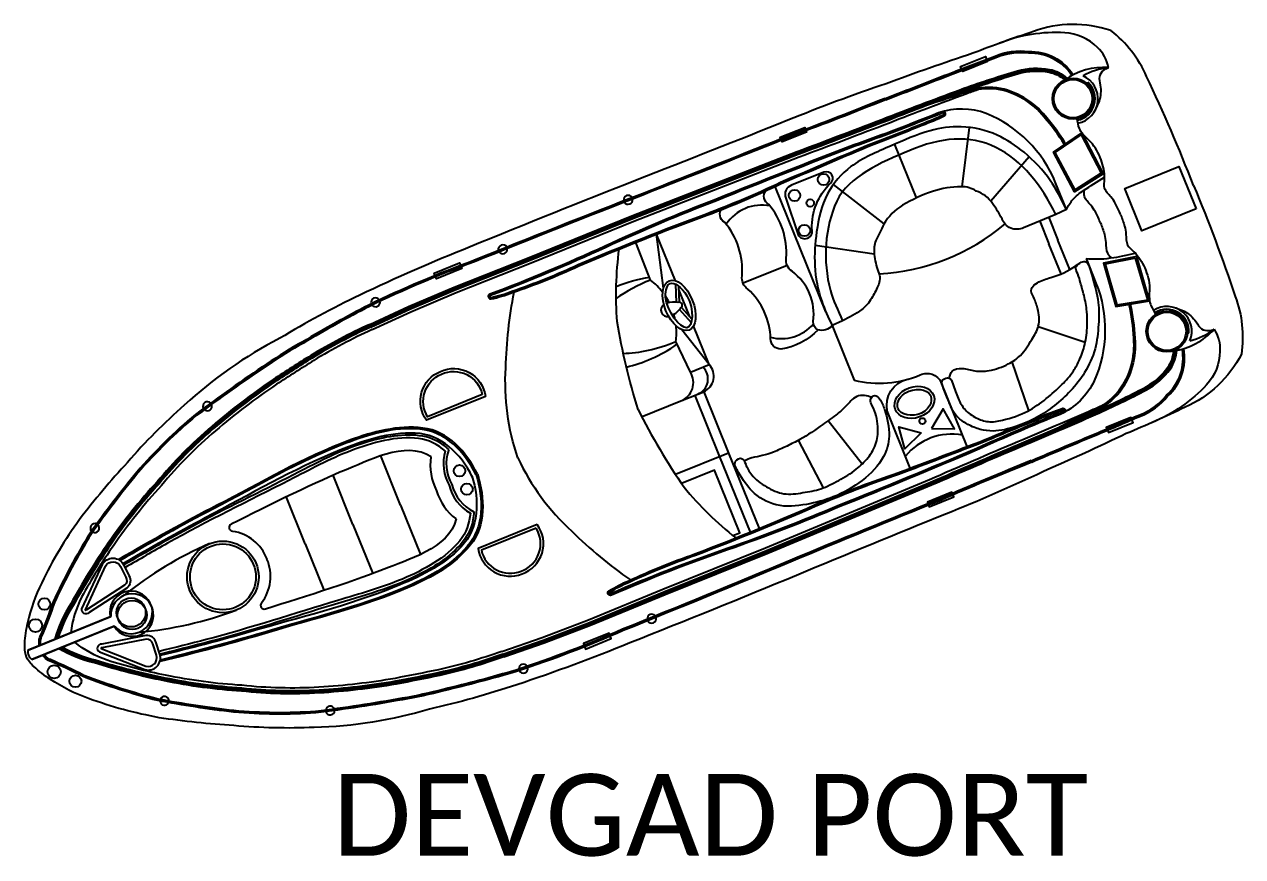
# Model space of a CAD drawing. Header units: metres. Extents: x 325786 to 333768, y 1808927 to 1815015.
# Drawn here: x 326329.3 to 326478.4, y 1812634.2 to 1812736 of the extents above; entities that cross this region are included whole.
import ezdxf

# ---------------------------------------------------------------- set-up
doc = ezdxf.new("R2010")
doc.units = ezdxf.units.M
doc.layers.add('PORT TEXT', color=7, linetype='Continuous')
doc.styles.get("Standard").update_dxf_attribs({"font": 'calibri.ttf'})

msp = doc.modelspace()

# ---------------------------------------------------------------- linework, layer by layer
at = {"color": 32, "true_color": 0xcd6928}
for p, q in [((326459.28, 1812728.83), (326459.39, 1812728.96)), ((326444.02, 1812716.18), (326444.92, 1812723.43)), ((326438.46, 1812714.82), (326435.77, 1812721.36)), ((326447.52, 1812714.44), (326452.22, 1812719.86)), ((326427.35, 1812700.85), (326421.15, 1812716.22)), ((326434.48, 1812711.64), (326428.27, 1812716.46)), ((326454.63, 1812712.41), (326455.75, 1812709.64)), ((326453.52, 1812711.95), (326454.64, 1812709.19)), ((326408.93, 1812704.67), (326406.64, 1812710.36)), ((326407.47, 1812703.75), (326406.64, 1812710.36)), ((326457.21, 1812706.03), (326455.75, 1812709.64)), ((326433.27, 1812707.91), (326426.04, 1812708.98)), ((326456.13, 1812705.5), (326454.64, 1812709.19)), ((326422.62, 1812706.53), (326417.21, 1812704.35)), ((326409.07, 1812702), (326408.99, 1812704.24)), ((326409.42, 1812702.01), (326409.35, 1812704.01)), ((326410.72, 1812700.23), (326409.37, 1812703.59)), ((326409.4, 1812701.17), (326410.86, 1812699.54)), ((326409.67, 1812701.41), (326410.95, 1812699.97)), ((326413.07, 1812694.41), (326411.16, 1812699.15)), ((326459.09, 1812697.11), (326453.33, 1812699.02)), ((326413.07, 1812694.41), (326409.73, 1812698.67)), ((326471.6, 1812698.28), (326471.78, 1812698.26)), ((326410.78, 1812693.48), (326413.07, 1812694.41)), ((326452.19, 1812688.79), (326450.17, 1812694.76)), ((326431.8, 1812682.23), (326427.62, 1812687.53)), ((326427.06, 1812679.33), (326424, 1812685.14)), ((326375.31, 1812677.2), (326372.88, 1812683.23)), ((326414.34, 1812683.12), (326418.07, 1812673.89)), ((326415.45, 1812683.57), (326419.17, 1812674.34)), ((326369.47, 1812674.84), (326367.04, 1812680.86)), ((326363.63, 1812672.48), (326361.3, 1812678.25)), ((326375.31, 1812677.2), (326377.75, 1812671.16)), ((326369.47, 1812674.84), (326371.9, 1812668.82)), ((326363.63, 1812672.48), (326365.95, 1812666.72))]:
    msp.add_line(p, q, dxfattribs=at)
for points in [[(326472.35, 1812716.34, 0.01736), (326466.6, 1812729.67, 0.12634), (326462.22, 1812735.28, 0.172899), (326452.76, 1812735.17, 0.013884), (326445.35, 1812732.5, 0.008973), (326434.73, 1812728.78, 0.01509), (326422.68, 1812724.3, -0.002245), (326404.24, 1812717.01, 0.003342), (326383.81, 1812708.81, 0.016984), (326370.31, 1812702.9, 0.024546), (326360.52, 1812697.62, 0.067942), (326348.83, 1812689.44, 0.033948), (326341.88, 1812682.44, 0.022001), (326335.99, 1812675.43, 0.042872), (326331.38, 1812667.71, 0.059514), (326329.65, 1812662.8, 0.046364), (326329.27, 1812660.26, 0.104882), (326329.46, 1812658.7, 0.104882)], [(326461.94, 1812730.76, 0.164393), (326460.58, 1812733.2, 0.188684), (326456.58, 1812735.02, 0.10758), (326448.6, 1812733.74)], [(326434.61, 1812726.99, 0.002942), (326442.83, 1812730.17, -0.002013), (326448.08, 1812732.16, -0.130442), (326452.16, 1812732.73, -0.261246), (326457.62, 1812729.88, -0.209197)], [(326434.67, 1812726.82, 0.002941), (326442.89, 1812730, -0.002014), (326448.15, 1812731.99, -0.130992), (326452.15, 1812732.55, -0.261832), (326457.47, 1812729.79, -0.261832)], [(326371.52, 1812699.32), (326376.27, 1812701.51), (326381.85, 1812703.89), (326391.02, 1812707.53), (326403.59, 1812712.6), (326423.83, 1812720.49, 0.002601), (326434.87, 1812724.67, -0.004411), (326444.25, 1812728.22, -0.013009), (326450.82, 1812730.37, -0.113396), (326454.73, 1812730.53, -0.146005), (326456.85, 1812729.44, -1.595219)], [(326371.59, 1812699.16), (326376.35, 1812701.35), (326381.91, 1812703.73), (326391.08, 1812707.36), (326403.65, 1812712.43), (326423.89, 1812720.33, 0.002601), (326434.93, 1812724.5, -0.004411), (326444.31, 1812728.06, -0.013003), (326450.87, 1812730.2, -0.113337), (326454.7, 1812730.36, -0.144821), (326456.69, 1812729.34, -0.138987)], [(326371.66, 1812699), (326376.42, 1812701.19), (326381.98, 1812703.57), (326391.15, 1812707.2), (326403.72, 1812712.27), (326423.96, 1812720.16, 0.002601), (326435, 1812724.34, -0.00441), (326444.37, 1812727.89, -0.012997), (326450.92, 1812730.03, -0.113276), (326454.66, 1812730.19, -0.142458), (326456.55, 1812729.24, -0.142458)], [(326371.81, 1812698.68), (326376.56, 1812700.86), (326382.12, 1812703.24), (326391.28, 1812706.87), (326403.85, 1812711.94), (326424.08, 1812719.83, 0.002601), (326435.13, 1812724.01, -0.00441), (326444.5, 1812727.56, -0.002867), (326445.93, 1812728.06, -0.002867)], [(326456.55, 1812721.33, 0.043334), (326454.07, 1812724.69, 0.18333), (326448.27, 1812728.12, 0.123985), (326443.36, 1812727.34, -0.015377), (326440.02, 1812726.26)], [(326456.69, 1812721.43, 0.043195), (326454.21, 1812724.81, 0.183415), (326448.29, 1812728.29, 0.094511), (326444.43, 1812727.91)], [(326434.61, 1812726.99, -0.006425), (326423.3, 1812722.6, -0.002217), (326404.89, 1812715.32, 0.003368), (326384.28, 1812707.14, 0.024633), (326371.41, 1812701.69, 0.015037), (326363.33, 1812697.2, 0.025439), (326358.95, 1812694.49, 0.013843), (326350.19, 1812688.3, 0.040266), (326343.02, 1812681.25, 0.016729), (326337.31, 1812673.79, 0.029739), (326332.77, 1812665.36, -0.01525), (326331.17, 1812661.15, 0.132389), (326331.02, 1812660.34, 0.028442), (326331.05, 1812660.01, 0.028442)], [(326434.67, 1812726.82, -0.006424), (326423.36, 1812722.44, -0.002217), (326404.96, 1812715.16, 0.003368), (326384.34, 1812706.98, 0.024633), (326371.49, 1812701.53, 0.015038), (326363.42, 1812697.04, 0.025461), (326359.05, 1812694.34, 0.013839), (326350.3, 1812688.16, 0.040238), (326343.15, 1812681.14, 0.016715), (326337.46, 1812673.69, 0.029693), (326332.94, 1812665.29, -0.015234), (326331.33, 1812661.08, 0.134036), (326331.2, 1812660.35, 0.024879), (326331.22, 1812660.08, 0.024879)], [(326456.78, 1812713.4), (326455.46, 1812716.66, 0.202722), (326446.97, 1812725.13, 0.178768), (326441.14, 1812725.2, -0.010028), (326430.83, 1812721.29, 0.005356), (326413.9, 1812714.62, 0.016605), (326400.33, 1812708.9, -0.018921), (326386.24, 1812703.02, 0.925873), (326386.38, 1812702.44, 0.041202), (326388.99, 1812703.21, 0.024461), (326397.12, 1812706.48, -0.012888), (326412.8, 1812712.69, 0.019359), (326421.88, 1812716.56, -0.002375), (326432.39, 1812721.05, 0.006386), (326439.15, 1812723.71, 0.013656), (326441.84, 1812724.84, 0.862706), (326441.69, 1812725.37, -0.648089)], [(326441.72, 1812725.2, 0.016488), (326441.21, 1812725.03, -0.010023), (326430.89, 1812721.12, 0.005356), (326413.96, 1812714.46, 0.016607), (326400.41, 1812708.74, -0.018921), (326386.3, 1812702.85, -0.01143), (326386.3, 1812702.85, 0.913283), (326386.35, 1812702.61, 0.041174), (326388.93, 1812703.38, 0.024478), (326397.05, 1812706.64, -0.012889), (326412.74, 1812712.86, 0.019362), (326421.81, 1812716.72, -0.002377), (326432.32, 1812721.21, 0.006391), (326439.09, 1812723.88, 0.013664), (326441.77, 1812725, -0.000701), (326441.77, 1812725, 0.819976), (326441.72, 1812725.2, 0.819976)], [(326472.35, 1812716.34, -0.01736), (326477.46, 1812702.75, -0.12634), (326478.2, 1812695.67, -0.172899), (326471.31, 1812689.19, -0.013884), (326464.12, 1812685.96, -0.008973), (326453.89, 1812681.27, -0.01509), (326442.1, 1812676.14, 0.002245), (326423.76, 1812668.6, -0.003342), (326403.37, 1812660.33, -0.016984), (326389.54, 1812655.22, -0.024546), (326378.83, 1812652.23, -0.067942), (326364.74, 1812650, -0.033948), (326354.88, 1812650.22, -0.022001), (326345.77, 1812651.19, -0.042872), (326337.09, 1812653.54, -0.059514), (326332.44, 1812655.88, -0.046364), (326330.41, 1812657.45, -0.104882), (326329.46, 1812658.7, -0.104882)], [(326428.11, 1812699.17, -0.291269), (326426.38, 1812698.66, -0.299867), (326425.81, 1812699.67, 0.273478), (326423.21, 1812705.82, -0.28657), (326422.49, 1812707.44, 0.198759), (326420.35, 1812714.01, -0.45148), (326420.01, 1812715.7, -1.463971)], [(326456.78, 1812713.4), (326455.51, 1812712.77), (326451.55, 1812711.15, -0.448043), (326448.91, 1812712.24, 0.025561), (326447.76, 1812714.12, 0.15676), (326445.75, 1812715.65, 0.144288), (326443.93, 1812716.18, 0.079427), (326440.39, 1812715.59, 0.054179), (326436.73, 1812713.9, 0.127294), (326434.44, 1812711.58, -0.025195), (326433.45, 1812709.61, 0.112656), (326433.28, 1812707.89, 0.061652), (326433.77, 1812705.79, -0.222278), (326433.72, 1812704.02, -0.049109), (326432.93, 1812702.51, -0.09997), (326431.74, 1812701.13, -0.045992), (326429.4, 1812699.78), (326428.11, 1812699.17)], [(326426.41, 1812698.65, -0.164009), (326421.84, 1812696.29, -0.407559), (326420.58, 1812697.56, 0.20466), (326417.8, 1812703.64, -0.28657), (326417.09, 1812705.26, 0.198759), (326414.95, 1812711.83, -0.45148), (326414.61, 1812713.52, -1.463971)], [(326404.36, 1812688.91, -0.033687), (326401.81, 1812699.67, -0.051879), (326402.06, 1812708.54, -1.92312)], [(326459.21, 1812707.37), (326460.41, 1812704.39, -0.202722), (326460.18, 1812692.4, -0.178768), (326456.02, 1812688.31, 0.010028), (326445.88, 1812683.97, -0.005356), (326429.07, 1812677.02, -0.016605), (326415.33, 1812671.73, 0.018921), (326401.1, 1812666.18, -0.925873), (326400.8, 1812666.7, -0.041202), (326403.22, 1812667.95, -0.024461), (326411.33, 1812671.24, 0.012888), (326426.94, 1812677.65, -0.019359), (326436.16, 1812681.16, 0.002375), (326446.84, 1812685.22, -0.006386), (326453.56, 1812688, -0.013656), (326456.27, 1812689.05, -0.862706), (326456.54, 1812688.56, 0.648089)], [(326389.65, 1812682.98, -0.096403), (326388.17, 1812694.01, -0.040538), (326389.2, 1812703.29, -1.92312)], [(326464.43, 1812701.78, -0.043334), (326464.98, 1812697.64, -0.18333), (326463.18, 1812691.15, -0.123985), (326459.11, 1812688.31, 0.015377), (326455.95, 1812686.76)], [(326464.6, 1812701.81, -0.043195), (326465.16, 1812697.65, -0.183415), (326463.32, 1812691.04, -0.094511), (326460.28, 1812688.64)], [(326371.52, 1812699.32, 0.031596), (326364.3, 1812695.51, 0.004928), (326359.72, 1812692.58, 0.02844), (326352.19, 1812686.84, 0.042875), (326345.5, 1812680.06, 0.035347), (326339.57, 1812672.63, 0.024093), (326334.94, 1812665.11, 0.079837), (326333, 1812660.8)], [(326371.59, 1812699.16, 0.031592), (326364.39, 1812695.36, 0.004926), (326359.82, 1812692.43, 0.028436), (326352.31, 1812686.7, 0.042895), (326345.63, 1812679.95, 0.035363), (326339.72, 1812672.53, 0.024111), (326335.09, 1812665.02, 0.077658), (326333.2, 1812660.88, 0.077658)], [(326371.66, 1812699, 0.031588), (326364.48, 1812695.21, 0.004924), (326359.91, 1812692.28, 0.028433), (326352.42, 1812686.57, 0.042917), (326345.76, 1812679.83, 0.035379), (326339.87, 1812672.43, 0.02413), (326335.24, 1812664.92, 0.075408), (326333.41, 1812660.96, 0.075408)], [(326428.11, 1812699.17), (326430.81, 1812692.5, 0.158322), (326438.91, 1812693.14, -0.417676), (326441.44, 1812692.24), (326444.61, 1812684.37)], [(326371.81, 1812698.68, 0.031581), (326364.67, 1812694.91, 0.00492), (326360.11, 1812691.99, 0.028426), (326352.65, 1812686.3, 0.042959), (326346.03, 1812679.6, 0.035411), (326340.16, 1812672.23, 0.028829), (326336.27, 1812665.93, 0.092336), (326334.95, 1812661.59, 0.080328)], [(326474.86, 1812698.73, -0.164393), (326475.57, 1812696.04, -0.188684), (326473.95, 1812691.94, -0.10758), (326467.32, 1812687.33)], [(326387.81, 1812658.96), (326392.75, 1812660.69), (326398.41, 1812662.83), (326407.53, 1812666.58), (326420.1, 1812671.65), (326440.15, 1812680.01, -0.002601), (326451, 1812684.66, 0.00441), (326460.22, 1812688.61, 0.012997), (326466.42, 1812691.61, 0.113276), (326469.22, 1812694.1, 0.142458), (326469.92, 1812696.09, 0.142458)], [(326387.87, 1812658.8), (326392.82, 1812660.52), (326398.48, 1812662.67), (326407.6, 1812666.42), (326420.17, 1812671.49), (326440.22, 1812679.85, -0.002601), (326451.07, 1812684.5, 0.004411), (326460.29, 1812688.45, 0.013003), (326466.5, 1812691.45, 0.113337), (326469.36, 1812693.99, 0.144821), (326470.1, 1812696.11, 0.138987)], [(326387.93, 1812658.63), (326392.88, 1812660.35), (326398.54, 1812662.51), (326407.67, 1812666.25), (326420.23, 1812671.32), (326440.29, 1812679.68, -0.002601), (326451.14, 1812684.34, 0.004411), (326460.36, 1812688.29, 0.013009), (326466.58, 1812691.3, 0.113396), (326469.51, 1812693.89, 0.146005), (326470.28, 1812696.15, 1.595219)], [(326404.86, 1812688.04), (326409.61, 1812689.95, 0.462925), (326410.78, 1812693.48), (326409, 1812697.23)], [(326452.49, 1812682.64, -0.002941), (326460.62, 1812686.06, 0.002014), (326465.78, 1812688.27, 0.130992), (326469.05, 1812690.65, 0.261832), (326470.96, 1812696.33, 0.261832)], [(326452.56, 1812682.48, -0.002942), (326460.69, 1812685.9, 0.002013), (326465.85, 1812688.11, 0.130442), (326469.18, 1812690.53, 0.261246), (326471.14, 1812696.36, 0.209197)], [(326411.67, 1812690.78), (326412.41, 1812691.08, 0.516839), (326413.07, 1812694.41, 0.282905)], [(326385.7, 1812690.51), (326378.47, 1812687.59, -0.483063), (326380.17, 1812693.57, -0.50024), (326385.7, 1812690.51, -0.418424)], [(326409.61, 1812689.95), (326411.67, 1812690.78, 0.545737), (326412.3, 1812694.1, 0.282905)], [(326437.68, 1812681.73), (326434.86, 1812688.73, -0.406088), (326437.34, 1812692.61)], [(326387.7, 1812659.3), (326392.63, 1812661.02), (326398.28, 1812663.16), (326407.4, 1812666.91), (326419.96, 1812671.98), (326440.02, 1812680.34, -0.002601), (326450.86, 1812684.99, 0.00441), (326460.07, 1812688.93, 0.002867), (326461.45, 1812689.57, 0.002867)], [(326456.44, 1812688.71, -0.016488), (326455.95, 1812688.47, 0.010023), (326445.81, 1812684.13, -0.005356), (326429, 1812677.18, -0.016607), (326415.27, 1812671.89, 0.018921), (326401.03, 1812666.35, 0.01143), (326401.02, 1812666.34, -0.913283), (326400.9, 1812666.55, -0.041174), (326403.29, 1812667.79, -0.024478), (326411.39, 1812671.08, 0.012889), (326427.01, 1812677.48, -0.019362), (326436.22, 1812680.99, 0.002377), (326446.91, 1812685.06, -0.006391), (326453.63, 1812687.83, -0.013664), (326456.33, 1812688.88, 0.000701), (326456.33, 1812688.88, -0.819976), (326456.44, 1812688.71, -0.819976)], [(326404.36, 1812688.91, 0.033687), (326409.99, 1812679.4, 0.051879), (326416.32, 1812673.19, 1.92312)], [(326452.56, 1812682.48, 0.006425), (326441.37, 1812677.79, 0.002217), (326423.07, 1812670.27, -0.003368), (326402.55, 1812661.85, -0.024633), (326389.5, 1812656.85, -0.015037), (326380.56, 1812654.48, -0.025439), (326375.53, 1812653.39, -0.013843), (326364.92, 1812651.77, -0.040266), (326354.87, 1812651.87, -0.016729), (326345.58, 1812653.28, -0.029739), (326336.46, 1812656.21, 0.01525), (326332.39, 1812658.12, -0.132389), (326331.72, 1812658.6, -0.028442), (326331.51, 1812658.86, -0.028442)], [(326452.49, 1812682.65, 0.006424), (326441.3, 1812677.96, 0.002217), (326423, 1812670.43, -0.003368), (326402.48, 1812662.01, -0.024633), (326389.44, 1812657.02, -0.015038), (326380.52, 1812654.65, -0.025461), (326375.5, 1812653.57, -0.013839), (326364.9, 1812651.95, -0.040238), (326354.89, 1812652.05, -0.016715), (326345.62, 1812653.46, -0.029693), (326336.54, 1812656.37, 0.015234), (326332.45, 1812658.29, -0.134036), (326331.86, 1812658.72, -0.024879), (326331.68, 1812658.93, -0.024879)], [(326389.65, 1812682.98, 0.096403), (326396.24, 1812674.01, 0.040538), (326403.42, 1812668.05, 1.92312)], [(326392.03, 1812674.82), (326384.79, 1812671.9, 0.483063), (326390.17, 1812668.78, 0.50024), (326392.03, 1812674.82, 0.418424)], [(326341.43, 1812669.87), (326342.06, 1812668.59, -0.382221), (326341.79, 1812667.05), (326337.17, 1812664.05, -0.786544), (326336.31, 1812664.53), (326338.81, 1812669.94, -0.616464), (326341.43, 1812669.87, -3.844907)], [(326387.69, 1812659.3, -0.031581), (326379.94, 1812657.06, -0.00492), (326374.63, 1812656, -0.028426), (326365.31, 1812654.92, -0.042959), (326355.89, 1812655.15, -0.035411), (326346.55, 1812656.38, -0.028829), (326339.38, 1812658.22, -0.092336), (326335.42, 1812660.44, -0.080328)], [(326345.83, 1812658.97), (326345.39, 1812660.33, 0.382221), (326344.14, 1812661.24), (326338.72, 1812660.2, 0.786544), (326338.44, 1812659.25), (326343.99, 1812657.09, 0.616464), (326345.83, 1812658.97, 3.844907)], [(326387.93, 1812658.63, -0.031596), (326380.09, 1812656.36, -0.004928), (326374.76, 1812655.3, -0.02844), (326365.35, 1812654.21, -0.042875), (326355.83, 1812654.44, -0.035347), (326346.41, 1812655.69, -0.024093), (326337.85, 1812657.89, -0.079837), (326333.46, 1812659.65)], [(326387.87, 1812658.8, -0.031592), (326380.05, 1812656.54, -0.004926), (326374.72, 1812655.47, -0.028436), (326365.34, 1812654.39, -0.042895), (326355.85, 1812654.62, -0.035363), (326346.44, 1812655.86, -0.024111), (326337.9, 1812658.06, -0.077658), (326333.67, 1812659.73, -0.077658)], [(326387.81, 1812658.96, -0.031588), (326380.01, 1812656.71, -0.004924), (326374.69, 1812655.65, -0.028433), (326365.33, 1812654.56, -0.042917), (326355.86, 1812654.8, -0.035379), (326346.48, 1812656.04, -0.02413), (326337.94, 1812658.23, -0.075408), (326333.88, 1812659.81, -0.075408)]]:
    msp.add_lwpolyline(points, format="xyb", dxfattribs=at)
for points in [[(326443.96, 1812730.6), (326443.84, 1812730.9), (326446.87, 1812732.12), (326447.02, 1812731.76)], [(326447.08, 1812731.59), (326447.13, 1812731.48), (326444.1, 1812730.26), (326444.03, 1812730.44)], [(326421.85, 1812722.02), (326421.77, 1812722.24), (326424.76, 1812723.44), (326424.87, 1812723.19)], [(326424.93, 1812723.03), (326425, 1812722.86), (326422, 1812721.65), (326421.92, 1812721.86)], [(326405.9, 1812704.75), (326404.11, 1812709.36)], [(326379.51, 1812705.3), (326379.4, 1812705.58), (326382.53, 1812706.85), (326382.66, 1812706.54)], [(326382.72, 1812706.37), (326382.81, 1812706.16), (326379.68, 1812704.89), (326379.58, 1812705.13)], [(326412.41, 1812691.08), (326415.45, 1812683.57), (326408.95, 1812680.95)], [(326411.31, 1812690.64), (326414.34, 1812683.12)], [(326464.74, 1812687.82), (326464.69, 1812687.93), (326461.66, 1812686.71), (326461.73, 1812686.54)], [(326461.8, 1812686.37), (326461.92, 1812686.08), (326464.95, 1812687.3), (326464.81, 1812687.66)], [(326415.96, 1812673.48), (326416.82, 1812673.82), (326413.72, 1812681.5), (326409.67, 1812679.87)], [(326442.84, 1812678.62), (326442.77, 1812678.79), (326439.78, 1812677.58), (326439.86, 1812677.37)], [(326439.93, 1812677.21), (326440.01, 1812677), (326443.01, 1812678.2), (326442.91, 1812678.46)], [(326329.72, 1812659.47), (326339.84, 1812663.56)], [(326339.76, 1812663.53), (326329.72, 1812659.47)], [(326330.18, 1812658.32), (326340.31, 1812662.41)], [(326340.23, 1812662.38), (326330.18, 1812658.32)], [(326400.89, 1812661.33), (326400.81, 1812661.54), (326397.67, 1812660.28), (326397.77, 1812660.04)], [(326397.84, 1812659.88), (326397.95, 1812659.59), (326401.08, 1812660.86), (326400.96, 1812661.16)]]:
    msp.add_lwpolyline(points, dxfattribs=at)
for points in [[(326461.29, 1812717.77), (326457.79, 1812715.54), (326455.2, 1812720.4), (326458.68, 1812722.78)], [(326461.06, 1812717.84), (326457.86, 1812715.79), (326455.43, 1812720.35), (326458.61, 1812722.52)], [(326472.65, 1812713.45), (326466, 1812710.77), (326463.92, 1812715.95), (326470.56, 1812718.63)], [(326465.39, 1812707.63), (326461.31, 1812706.82), (326462.82, 1812701.51), (326466.97, 1812702.21)], [(326465.26, 1812707.43), (326461.53, 1812706.68), (326462.95, 1812701.71), (326466.75, 1812702.35)], [(326440.28, 1812686.58), (326443.1, 1812686.54), (326441.72, 1812688.99)], [(326439.01, 1812686.06), (326437.01, 1812684.08), (326436.29, 1812686.8)]]:
    msp.add_lwpolyline(points, close=True, dxfattribs=at)
for points in [[(326423.95, 1812710.3, 0.917705), (326425.64, 1812711.01, -0.209704), (326427.91, 1812716.6, 0.850912), (326427.11, 1812717.95), (326423.16, 1812716.36, 0.435659), (326422.44, 1812714.79)], [(326385.3, 1812690.73), (326378.6, 1812688.02, -0.460147), (326380.31, 1812693.24, -0.47706)], [(326391.89, 1812674.38), (326385.19, 1812671.68, 0.460147), (326390.05, 1812669.11, 0.47706)], [(326341.03, 1812669.68), (326341.67, 1812668.37, -0.383069), (326341.53, 1812667.41), (326336.86, 1812664.37, -0.853636), (326336.73, 1812664.39), (326339.2, 1812669.74, -0.613527)], [(326345.41, 1812658.83), (326344.97, 1812660.21, 0.383069), (326344.2, 1812660.8), (326338.72, 1812659.75, 0.853636), (326338.64, 1812659.65), (326344.14, 1812657.51, 0.613527)]]:
    msp.add_lwpolyline(points, format="xyb", close=True, dxfattribs=at)
for centre, radius in [((326457.6, 1812726.95), 2.52), ((326457.6, 1812726.95), 2.34), ((326427.07, 1812717.05), 0.703), ((326423.52, 1812715.11), 0.703), ((326425.44, 1812714.18), 0.455), ((326424.72, 1812710.82), 0.703), ((326469.09, 1812698.47), 2.52), ((326469.09, 1812698.47), 2.34), ((326439.17, 1812687.49), 0.377), ((326382.52, 1812681.41), 0.706), ((326383.42, 1812679.16), 0.706), ((326353.56, 1812668.42), 4.38), ((326353.56, 1812668.42), 4.38), ((326353.56, 1812668.42), 4.03), ((326353.56, 1812668.42), 4.03), ((326331.71, 1812665.1), 0.724), ((326342.32, 1812664.07), 1.78), ((326342.45, 1812663.75), 1.78), ((326330.62, 1812662.46), 0.806), ((326332.9, 1812656.8), 0.806), ((326335.51, 1812655.65), 0.724)]:
    msp.add_circle(centre, radius, dxfattribs=at)
for centre, radius, start, end in [((326461.32, 1812722.66), 8.12, 85.6364, 125.972), ((326462.87, 1812722.69), 8.12, 96.6098, 119.8423), ((326457.6, 1812726.95), 2.7, 281.2935, 48.2434), ((326457.6, 1812726.95), 3.05, 281.2935, 66.1951), ((326403.15, 1812714.57), 0.548, 28.063, 194.5655), ((326403.15, 1812714.57), 0.548, 213.1897, 9.4388), ((326419.49, 1812708.74), 5.18, 78.5921, 146.7396), ((326432.58, 1812731.28), 25.79, 272.8672, 310.3398), ((326387.81, 1812708.52), 0.548, 26.8385, 196.9376), ((326387.81, 1812708.52), 0.548, 215.5978, 8.1783), ((326400.87, 1812698.28), 8.19, 37.4019, 52.1577), ((326372.24, 1812702.03), 0.548, 30.2415, 200.6481), ((326372.24, 1812702.03), 0.548, 219.307, 11.5826), ((326400.87, 1812698.28), 8.19, 26.8702, 33.2095), ((326408.77, 1812699.18), 2.87, 80.3723, 108.0124), ((326409.39, 1812701.65), 0.384, 291.9677, 111.9677), ((326407.97, 1812701.08), 0.8, 122.77, 281.1155), ((326408.77, 1812699.18), 2.87, 115.5829, 115.8522), ((326407.23, 1812703), 2.87, 297.5702, 323.5631), ((326400.87, 1812698.28), 8.19, 11.9168, 16.1567), ((326469.09, 1812698.47), 3.05, 337.7403, 122.6419), ((326469.09, 1812698.47), 2.7, 355.692, 122.6419), ((326407.23, 1812703), 2.87, 288.0831, 288.3524), ((326400.87, 1812698.28), 8.19, 352.5927, 5.9437), ((326421.9, 1812702.76), 5.18, 255.1677, 319.3719), ((326468.79, 1812704.13), 8.12, 277.9633, 318.299), ((326469.93, 1812705.19), 8.12, 284.0931, 307.3256), ((326351.66, 1812689.31), 0.548, 42.2562, 210.3518), ((326351.66, 1812689.31), 0.548, 228.9869, 23.6211), ((326442.73, 1812678.67), 7.22, 79.4362, 141.3237), ((326385.85, 1812682.26), 4.96, 159.4721, 210.6792), ((326385.63, 1812682.08), 6.69, 171.0918, 207.6942), ((326385.85, 1812682.26), 5.31, 162.9295, 210.6792), ((326386.42, 1812680.87), 5.31, 193.2561, 241.0059), ((326386.42, 1812680.87), 4.96, 193.2561, 244.4633), ((326386.13, 1812680.84), 6.69, 196.2412, 232.8435), ((326337.88, 1812674.39), 0.548, 66.5952, 221.7373), ((326337.88, 1812674.39), 0.548, 240.375, 47.9574), ((326354.79, 1812674.46), 0.466, 116.3053, 262.7731), ((326354.01, 1812668.77), 5.27, 20.2273, 82.0284), ((326370.52, 1812629.84), 46.53, 113.5695, 128.6403), ((326354.12, 1812668.48), 5.27, 321.9069, 23.708), ((326342.32, 1812664.07), 2.61, 219.6342, 192.0837), ((326342.45, 1812663.75), 2.61, 211.8517, 184.3012), ((326358.63, 1812664.94), 0.466, 141.1623, 287.63), ((326339, 1812707.98), 46.53, 275.2951, 290.3659), ((326406.04, 1812663.31), 0.548, 35.7571, 188.3376), ((326406.04, 1812663.31), 0.548, 206.9978, 17.0969), ((326330.74, 1812659.22), 1.05, 165.875, 238.0603), ((326330.74, 1812659.22), 1.05, 165.875, 238.0603), ((326390.33, 1812657.18), 0.548, 32.3527, 184.6283), ((326390.33, 1812657.18), 0.548, 203.2872, 13.6938), ((326346.41, 1812653.25), 0.548, 182.1981, 337.3402), ((326346.41, 1812653.25), 0.548, 355.9779, 163.5603), ((326366.68, 1812652.06), 0.548, 20.3143, 174.9485), ((326366.68, 1812652.06), 0.548, 193.5835, 1.6792)]:
    msp.add_arc(centre, radius, start, end, dxfattribs=at)
for centre, major_axis, ratio in [((326409.39, 1812701.65), (-1.22, 3.02), 0.533092), ((326438.19, 1812689.78), (-2.36, -0.83), 0.758117)]:
    msp.add_ellipse(centre, major_axis=major_axis, ratio=ratio, dxfattribs=at)
for start_param, end_param in [(4.712389, 5.232342), (0.830012, 1.576846)]:
    msp.add_ellipse((326407.42, 1812700.98), major_axis=(-8.88, -3.58), ratio=0.425319, start_param=start_param, end_param=end_param, dxfattribs=at)
for points in [[(326460.33, 1812725.59), (326460.82, 1812726.62), (326460.97, 1812728.6), (326460.87, 1812729.68), (326461.34, 1812730.41), (326461.94, 1812730.76)], [(326463.43, 1812712.74), (326462.8, 1812714.09), (326462.23, 1812714.92), (326461.47, 1812715.99), (326461.45, 1812717.13), (326461.03, 1812719.47), (326459.76, 1812721.64), (326458.8, 1812722.61), (326458.38, 1812723.32), (326458.1, 1812724.48)], [(326456.78, 1812713.4), (326454.81, 1812716.93), (326451.6, 1812720.39), (326448.31, 1812722.49), (326443.91, 1812723.51), (326440.11, 1812723.03), (326435.27, 1812721.15), (326430.41, 1812718.63), (326427.56, 1812715.31), (326426.22, 1812710.64), (326426, 1812706.5), (326426.84, 1812702.16), (326428.11, 1812699.17)], [(326456.78, 1812713.4), (326457.58, 1812714.61), (326458.88, 1812715.7), (326461.45, 1812717.35)], [(326463.43, 1812712.74), (326463.91, 1812711.33), (326464.08, 1812710.34), (326464.27, 1812709.04), (326465.05, 1812708.21), (326466.37, 1812706.23), (326466.96, 1812703.79), (326466.94, 1812702.42), (326467.14, 1812701.62), (326467.73, 1812700.59)], [(326459.21, 1812707.37), (326460.51, 1812707.33), (326462.2, 1812707.45), (326465.21, 1812708.05)], [(326442.46, 1812692.76), (326442.82, 1812693.6), (326444.02, 1812693.94), (326445.59, 1812693.63), (326447.32, 1812693.68), (326449.68, 1812694.48), (326451.15, 1812695.53), (326452.56, 1812697.48), (326453.35, 1812699.1), (326453.26, 1812701.3), (326452.75, 1812702.68), (326452.5, 1812703.68), (326453.04, 1812704.3), (326454.61, 1812704.98), (326457.62, 1812706.29), (326459.09, 1812707.01), (326459.89, 1812705.37), (326460.69, 1812702.01), (326460.72, 1812699.33), (326460.29, 1812696.33), (326459.01, 1812693.43), (326457.29, 1812691.18), (326455.32, 1812689.4), (326453.13, 1812687.91), (326450.58, 1812686.83), (326447.82, 1812686.27), (326446.24, 1812686.48), (326444.74, 1812687.07), (326442.98, 1812688.61), (326442.39, 1812689.88), (326441.75, 1812691.49), (326441.64, 1812692.48), (326442.46, 1812692.76), (326442.89, 1812692.05), (326443.54, 1812690.29), (326444.38, 1812688.89), (326445.76, 1812687.88), (326447.21, 1812687.42), (326448.98, 1812687.61), (326452.05, 1812688.71), (326454.33, 1812690.24), (326456.23, 1812691.95), (326457.65, 1812693.62), (326458.39, 1812695), (326459.03, 1812696.86), (326459.34, 1812699.18), (326459.29, 1812700.9), (326458.95, 1812702.85), (326458.52, 1812704.42), (326458.17, 1812705.51), (326457.95, 1812706.36), (326458.31, 1812706.76)], [(326470.12, 1812701.34), (326471.18, 1812700.93), (326472.66, 1812699.62), (326473.34, 1812698.77), (326474.19, 1812698.57), (326474.86, 1812698.73)], [(326417.84, 1812681.58), (326417.54, 1812682.2), (326417.04, 1812682.93), (326416.31, 1812682.58), (326416.67, 1812681.2), (326418.31, 1812678.91), (326421.28, 1812677.24), (326424.98, 1812677.3), (326428.26, 1812678.2), (326431.8, 1812680.23), (326434.42, 1812683.17), (326435.09, 1812685.64), (326434.53, 1812688.91), (326433.91, 1812690.23), (326433.35, 1812690.63), (326432.81, 1812690.1), (326433.03, 1812689.36), (326433.71, 1812686.83), (326433.52, 1812684.87), (326432.51, 1812683.03), (326431.06, 1812681.59), (326428.92, 1812680.23), (326426.73, 1812679.21), (326424.54, 1812678.73), (326422.21, 1812678.6), (326420.08, 1812679.45), (326418.27, 1812680.92), (326417.84, 1812681.58)], [(326432.96, 1812690.4), (326432.08, 1812690.63), (326431.12, 1812690.48), (326429.81, 1812689.32), (326428.77, 1812688.39), (326426.97, 1812687.07), (326424.17, 1812685.23), (326422.6, 1812684.44), (326420.93, 1812683.69), (326419.57, 1812683.26), (326418.3, 1812682.98), (326417.36, 1812682.62)]]:
    msp.add_spline(points, degree=3, dxfattribs=at)
for points, knots in [([(326455.51, 1812712.77), (326453.71, 1812716.4), (326451.36, 1812719.37), (326444.96, 1812722.6), (326441.26, 1812722.17), (326434, 1812719.08), (326430.18, 1812717.49), (326427.2, 1812711.31), (326426.94, 1812707.03), (326428.26, 1812702.23), (326428.8, 1812701.05), (326429.4, 1812699.78)], [0, 0, 0, 0, 0.0684102, 0.0684102, 0.1368204, 0.1368204, 0.2052306, 0.2052306, 0.2736407, 0.2736407, 0.2974604, 0.2974604, 0.2974604, 0.2974604]), ([(326460.96, 1812711.74), (326460.77, 1812712.21), (326460.44, 1812712.98), (326459.74, 1812714.02), (326458.92, 1812714.79), (326458.94, 1812715.49), (326458.96, 1812715.75)], [0, 0, 0, 0, 0.00840925, 0.01405459, 0.02148076, 0.02583256, 0.02583256, 0.02583256, 0.02583256]), ([(326460.96, 1812711.74), (326461.14, 1812711.28), (326461.44, 1812710.5), (326461.66, 1812709.26), (326461.6, 1812708.14), (326462.1, 1812707.65), (326462.3, 1812707.47)], [0, 0, 0, 0, 0.00840925, 0.01405459, 0.02148076, 0.02583256, 0.02583256, 0.02583256, 0.02583256]), ([(326408.31, 1812704.34), (326407.96, 1812704.2), (326407.67, 1812703.6), (326407.87, 1812700.91), (326409.57, 1812698.84), (326411.07, 1812699), (326411.32, 1812701.12), (326409.7, 1812703.98), (326408.75, 1812704.52), (326408.31, 1812704.34)], [0, 0, 0, 0, 1.031451, 1.031451, 2.992455, 2.992455, 4.95346, 4.95346, 6.283185, 6.283185, 6.283185, 6.283185]), ([(326436.16, 1812689.06), (326436.44, 1812688.28), (326437.91, 1812687.89), (326440.21, 1812689.06), (326440.59, 1812690.28), (326439.32, 1812691.56), (326437.6, 1812691.48), (326436.18, 1812690.17), (326436, 1812689.54), (326436.16, 1812689.06)], [0, 0, 0, 0, 1.743273, 1.743273, 3.486547, 3.486547, 5.22982, 5.22982, 6.283185, 6.283185, 6.283185, 6.283185]), ([(326384.71, 1812680.99), (326383.35, 1812683.71), (326381.14, 1812686.26), (326374.95, 1812687.02), (326371.83, 1812686.16), (326363.3, 1812683), (326358.26, 1812679.95), (326348.83, 1812675.13), (326344.88, 1812672.9), (326340.8, 1812670.54)], [0, 0, 0, 0, 0.0462196, 0.0462196, 0.0924392, 0.0924392, 0.1947325, 0.1947325, 0.2709084, 0.2709084, 0.2709084, 0.2709084]), ([(326384.56, 1812680.91), (326383.15, 1812683.71), (326380.83, 1812686.21), (326374.48, 1812686.8), (326371.32, 1812685.82), (326362.8, 1812682.53), (326357.73, 1812679.5), (326348.54, 1812674.77), (326344.83, 1812672.66), (326340.97, 1812670.43)], [0, 0, 0, 0, 0.0480884, 0.0480884, 0.0961768, 0.0961768, 0.1985377, 0.1985377, 0.2704106, 0.2704106, 0.2704106, 0.2704106]), ([(326384.08, 1812680.67), (326382.64, 1812683.53), (326380.3, 1812685.86), (326373.88, 1812686.16), (326370.69, 1812685.05), (326362.08, 1812681.57), (326356.86, 1812678.51), (326348, 1812673.85), (326344.65, 1812671.95), (326341.34, 1812670.04)], [0, 0, 0, 0, 0.0508337, 0.0508337, 0.1016674, 0.1016674, 0.2060328, 0.2060328, 0.2709084, 0.2709084, 0.2709084, 0.2709084]), ([(326381.21, 1812684), (326380.71, 1812684.46), (326378.4, 1812686.14), (326370.79, 1812685.5), (326361.56, 1812680.45), (326350.99, 1812675.4), (326344.21, 1812671.49), (326341.43, 1812669.88)], [0.0234044, 0.0234044, 0.0234044, 0.0234044, 0.0350942, 0.0739111, 0.138251, 0.2165713, 0.2709084, 0.2709084, 0.2709084, 0.2709084]), ([(326380.78, 1812683.82), (326379.83, 1812684.63), (326378.77, 1812685.2), (326374.85, 1812685.7), (326371.8, 1812684.86), (326366.6, 1812682.85), (326364.19, 1812681.53), (326356.74, 1812677.72), (326351.66, 1812675.27), (326345.04, 1812671.56), (326343.32, 1812670.57), (326341.61, 1812669.57)], [0.0248254, 0.0248254, 0.0248254, 0.0248254, 0.0474598, 0.0474598, 0.0949196, 0.0949196, 0.1423794, 0.1423794, 0.237299, 0.237299, 0.2709084, 0.2709084, 0.2709084, 0.2709084]), ([(326379.03, 1812683.11), (326375.99, 1812685.22), (326370.98, 1812682.44), (326365.69, 1812680.37), (326358.97, 1812677.1), (326354.58, 1812674.87)], [0.0313661, 0.0313661, 0.0313661, 0.0313661, 0.1084744, 0.1084744, 0.1920729, 0.1920729, 0.1920729, 0.1920729]), ([(326384.71, 1812680.99), (326385.61, 1812678.08), (326385.79, 1812674.72), (326381.87, 1812669.87), (326379.03, 1812668.33), (326370.69, 1812664.69), (326364.94, 1812663.39), (326354.81, 1812660.31), (326350.41, 1812659.18), (326345.84, 1812658.05)], [0, 0, 0, 0, 0.0462196, 0.0462196, 0.0924392, 0.0924392, 0.1947325, 0.1947325, 0.2709084, 0.2709084, 0.2709084, 0.2709084]), ([(326384.04, 1812680.78), (326384.98, 1812677.73), (326384.91, 1812674.42), (326380.5, 1812669.74), (326377.43, 1812668.33), (326368.82, 1812664.87), (326362.93, 1812663.45), (326353.32, 1812660.66), (326349.59, 1812659.7), (326345.88, 1812658.78)], [0, 0, 0, 0, 0.0508337, 0.0508337, 0.1016674, 0.1016674, 0.2060328, 0.2060328, 0.2709084, 0.2709084, 0.2709084, 0.2709084]), ([(326384.55, 1812680.94), (326385.47, 1812677.95), (326385.54, 1812674.53), (326381.37, 1812669.71), (326378.42, 1812668.22), (326370, 1812664.67), (326364.25, 1812663.33), (326354.35, 1812660.37), (326350.21, 1812659.31), (326345.89, 1812658.24)], [0, 0, 0, 0, 0.0480884, 0.0480884, 0.0961768, 0.0961768, 0.1985377, 0.1985377, 0.2704106, 0.2704106, 0.2704106, 0.2704106]), ([(326383.84, 1812676.22), (326383.72, 1812674.98), (326383.35, 1812673.84), (326380.88, 1812670.76), (326378.1, 1812669.24), (326372.96, 1812667.08), (326370.31, 1812666.36), (326362.3, 1812663.93), (326356.94, 1812662.17), (326349.6, 1812660.25), (326347.68, 1812659.78), (326345.75, 1812659.3)], [0.0248254, 0.0248254, 0.0248254, 0.0248254, 0.0474598, 0.0474598, 0.0949196, 0.0949196, 0.1423794, 0.1423794, 0.237299, 0.237299, 0.2709084, 0.2709084, 0.2709084, 0.2709084]), ([(326384.28, 1812676.39), (326384.24, 1812675.71), (326383.74, 1812672.89), (326377.82, 1812668.08), (326367.67, 1812665.31), (326356.55, 1812661.61), (326348.95, 1812659.73), (326345.84, 1812658.95)], [0.0234044, 0.0234044, 0.0234044, 0.0234044, 0.0350942, 0.0739111, 0.138251, 0.2165713, 0.2709084, 0.2709084, 0.2709084, 0.2709084]), ([(326382.09, 1812675.51), (326381.36, 1812671.89), (326375.83, 1812670.42), (326370.58, 1812668.24), (326363.48, 1812665.92), (326358.76, 1812664.49)], [0.0313661, 0.0313661, 0.0313661, 0.0313661, 0.1084744, 0.1084744, 0.1920729, 0.1920729, 0.1920729, 0.1920729])]:
    msp.add_open_spline(points, degree=3, knots=knots, dxfattribs=at)
for points in [[(326401.7, 1812703.97), (326402.95, 1812704.48), (326404.33, 1812704.89), (326405.82, 1812705.12)], [(326402.94, 1812694.1), (326404.94, 1812694.59), (326407.1, 1812695.46), (326409.13, 1812696.9)]]:
    msp.add_open_spline(points, degree=3, dxfattribs=at)

# ---------------------------------------------------------------- texts
at = {"layer": 'PORT TEXT'}
msp.add_text('DEVGAD PORT', height=10, dxfattribs=at).set_placement((326367, 1812634.29))

doc.saveas('drawing.dxf')
